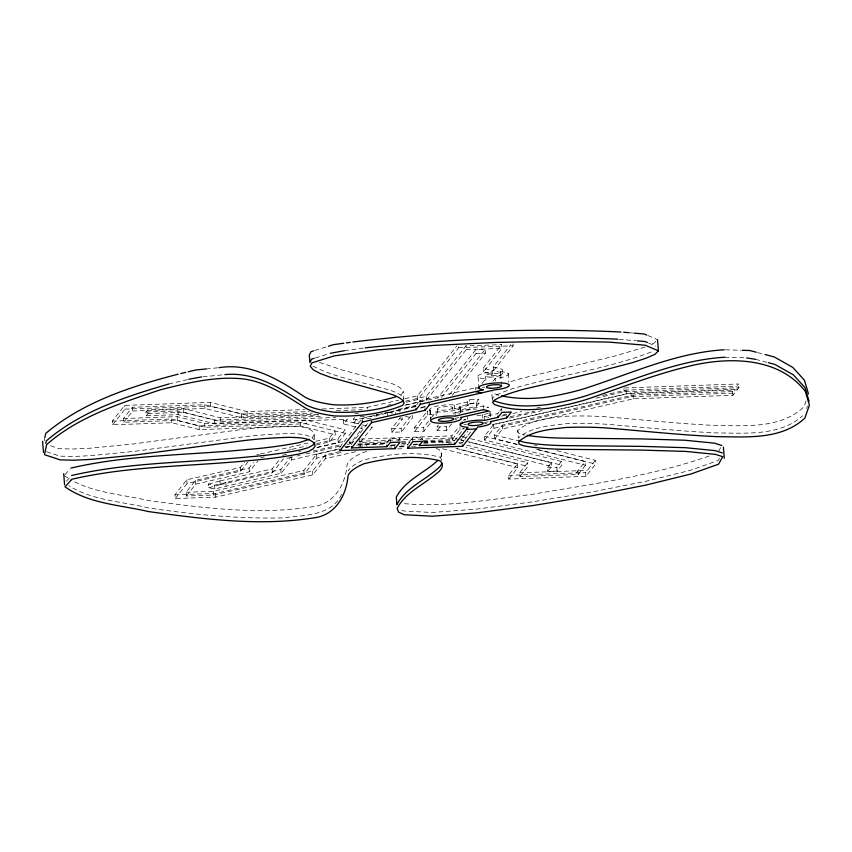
<?xml version="1.0" encoding="UTF-8"?>
<svg xmlns="http://www.w3.org/2000/svg" width="852" height="852" viewBox="0 0 852 852"><rect width="100%" height="100%" fill="white"/><g stroke="black" fill="none" stroke-linecap="round" stroke-linejoin="round"><path stroke-width="0.64" stroke-dasharray="4.26 3.19" d="M44.123 440.974L44.943 437.193M806.045 400.962L804 406.83C780.624 428.875 745.511 425.734 715.733 425.457C680.034 423.827 644.474 420.036 608.871 417.043A106.564 23.611 -4.6 0 0 565.089 416.277C548.954 418.162 530.54 419.546 517.739 430.516L518.335 437.971C531.137 427.001 549.561 425.617 565.685 423.742A106.564 23.611 -4.6 0 1 609.478 424.509C645.081 427.491 680.631 431.282 716.34 432.912C745.234 433.04 779.473 436.458 802.616 415.808M806.642 408.417L807.462 406.074M341.62 494.362C331.311 516.631 302.034 515.258 281.661 517.92C236.941 518.847 192.35 514.501 148.163 507.845C121.772 501.477 92.421 500.561 68.969 485.736M718.832 450.868L720.632 447.641M719.439 458.333L718.236 460.485L690.333 470.357L645.475 481.369L590.457 492.296L532.01 501.935L476.928 509.07L431.953 512.499L403.869 510.998L399.364 508.9M319.543 362.398L342.504 370.098L386.67 381.984A106.564 23.611 -4.6 0 1 403.22 391.824L401.622 394.22L399.375 395.232M312.162 437.747L314.186 434.989L313.653 432.241C307.263 426.032 297.412 426.532 289.137 426.128A106.564 23.611 -4.6 0 0 236.611 430.217L133.189 443.967L90.046 448.216L72.782 449.015L59.193 448.685L49.586 445.489M315.751 441.283L329.298 438.162L334.932 431.005L335.23 434.733L300.809 426.096L199.272 429.632L171.785 422.741L112.634 424.797L112.336 421.069L124.69 405.382L210.316 402.389L246.963 411.591L304.558 409.578M112.634 424.797L124.988 409.109L124.69 405.382M123.487 418.513L177.152 416.639L204.64 423.54L306.177 420.004L306.475 423.732L204.938 427.267L177.45 420.377L123.796 422.241L123.487 418.513L132.337 407.277L204.65 404.764L241.297 413.955L309.18 411.591M123.796 422.241L132.635 411.015L132.337 407.277M355.582 426.948L343.707 423.966L347.435 419.237L214.8 423.859L178.143 414.658L146.256 415.776L145.958 412.038L147.715 409.812L183.51 408.566L220.167 417.757L318.84 414.317M146.256 415.776L148.014 413.539L147.715 409.812M355.572 451.73L325.549 458.642L312.833 474.788L215.758 497.142L175.256 498.548L174.958 494.82L186.801 479.782L240.402 467.439L244.46 462.285M175.256 498.548L187.099 483.521L240.701 471.177L247.804 462.157M341.109 452.465L316.869 458.046L304.153 474.202L213.607 495.044L186.418 495.992L186.119 492.264L195.47 480.379L249.082 468.036L253.502 462.423M186.418 495.992L195.779 484.106L249.38 471.763L257.858 460.996M220.146 480.922L272.129 468.951L279.807 459.207M220.444 484.65L272.427 472.69L283.024 459.228L288.743 457.907M338.521 449.036L291.703 459.814L281.107 473.275L214.885 488.92L208.697 487.759L208.399 484.032L214.587 485.182L280.809 469.548L290.766 456.896M186.119 492.264L213.309 491.316L303.855 470.464L316.571 454.318L338.297 449.313M343.707 423.966L343.409 420.238L345.667 417.373M316.049 445.01L329.596 441.89L335.23 434.733M174.958 494.82L215.46 493.414L312.535 471.06L325.251 454.904L339.107 451.72M316.656 443.658L337.978 438.748L345.06 429.759L306.177 420.004M358.138 423.795L353.836 422.72L353.537 418.982L354.656 417.555M316.955 447.396L338.276 442.486L345.358 433.487L345.06 429.759M353.836 422.72L356.839 418.907L371.344 418.407M339.746 447.321L362.207 418.289L388.768 412.176M346.977 444.499L350.034 443.796L362.036 428.567L361.823 426M367.489 423.646L351.322 444.19L351.397 445.159M388.746 441.815L359.959 442.816L372.164 427.31L371.973 424.924M412.144 415.265L412.368 418.055L401.409 431.975L392.005 432.305L391.696 428.577L400.44 417.48M404.913 398.704L417.501 395.807L456.789 345.912M392.005 432.305L402.24 419.301L402.091 417.437M406.266 402.197L417.799 399.535L458.6 347.733L458.461 346.125M386.67 443.019L389.992 438.737L399.769 438.397L399.971 440.878M389.854 411.931L415.808 405.946L416.532 405.03M416.777 404.721L417.501 403.805M417.736 403.497L418.46 402.581M419.184 401.654L420.047 400.568L477.578 387.319M401.409 431.975L401.1 428.247L411.303 415.297M405.573 401.143L426.181 396.404L465.938 345.901L501.668 344.655L501.966 348.383L483.403 371.962L492.562 374.262L492.264 370.535L483.105 368.234L483.403 371.962M404.753 405.137L426.479 400.131L466.246 349.629L465.938 345.901M394.721 446.224L395.136 444.286M397.916 440.75L399.769 438.397M420.984 407.458L424.839 406.564L425.936 405.169M430.122 423.38L423.966 431.197L414.562 431.517L414.264 427.789L426.192 412.645M427.076 411.527L427.757 411.079M406.074 405.051L437.949 397.714L475.746 349.714L485.139 349.384L485.448 353.111L452.061 395.52M414.562 431.517L427.651 414.903L430.707 414.2A15.347 3.397 -4.6 0 0 435.787 415.51M441.4 397.447L476.044 353.442L475.746 349.714M407.458 445.191L409.908 441.315M410.174 440.985L412.56 437.949L422.336 437.608L422.539 440.101M423.966 431.197L423.668 427.459L429.057 420.622M431.368 417.693L435.979 411.825A15.347 3.397 -4.6 0 0 453.85 410.515A15.347 3.397 -4.6 0 0 459.771 406.297L476.225 402.517L478.717 399.364L469.314 399.684L467.556 401.92L454.34 404.966A15.347 3.397 -4.6 0 0 436.394 406.244A15.347 3.397 -4.6 0 0 430.409 410.472L428.162 410.994M449.366 394.817L485.139 349.384M420.675 439.717L422.336 437.608M451.784 423.742L446.533 430.409L437.129 430.739L436.831 427.001L438.418 424.988M483.105 368.234L501.668 344.655M437.129 430.739L441.506 425.18M446.533 430.409L446.235 426.682L447.726 424.775M493.233 366.988L502.392 369.289L502.691 373.016L493.532 370.716L493.233 366.988L510.774 344.698M482.03 383.538L485.715 378.842A15.347 3.397 -4.6 0 1 478.047 375.817A15.347 3.397 -4.6 0 1 491.061 372.068L492.264 370.535M493.532 370.716L513.128 345.827L512.979 343.995M454.34 404.966L454.638 408.694L467.854 405.648L469.612 403.422L469.314 399.684M502.691 373.016L500.763 375.466A15.347 3.397 -4.6 0 0 491.359 375.796L492.562 374.262M493.042 381.153L495.118 378.522A15.347 3.397 -4.6 0 0 508.133 374.773A15.347 3.397 -4.6 0 0 500.465 371.738L502.392 369.289M423.295 440.601L452.092 439.6L451.794 435.873L458.919 426.82M454.638 408.694A15.347 3.397 -4.6 0 1 460.069 410.036L476.534 406.244L479.016 403.092L478.717 399.364M452.092 439.6L460.059 429.493L464.191 428.535M454.382 440.899L463.946 428.418M461.944 438.695L460.975 439.93L467.205 441.496M462.434 438.088L467.769 431.314M462.348 443.051L464.02 440.409M464.819 439.398L467.194 436.373M467.993 435.361L471.965 430.313M484.841 420.355L484.543 416.628L497.76 413.582L499.453 411.431M499.698 411.122L501.391 408.971M536.59 449.366L585.175 461.56L585.484 465.288L484.692 439.994L484.394 436.267L493.596 424.584L630.885 392.974L734.371 389.364L734.669 393.091L732.922 395.328L633.334 398.8L502.584 428.897L494.82 438.748L517.249 444.382M484.692 439.994L493.904 428.311L631.183 396.702L734.669 393.091M494.82 438.748L494.522 435.021L502.275 425.169L633.036 395.062L732.613 391.59L734.371 389.364M556.825 450.655L595.303 460.314L595.612 464.042L585.888 476.385L508.793 479.069L508.495 475.341L517.483 463.914L457.311 448.823M508.793 479.069L517.792 467.652L517.483 463.914M585.484 465.288L578.242 474.479L519.954 476.513L519.656 472.785L527.612 462.668L465.948 447.193M519.954 476.513L527.91 466.395L527.612 462.668M470.645 438.705L561.457 461.486L561.766 465.224L557.155 471.06L547.761 471.39L547.453 467.663L551.329 462.742L468.792 442.028M547.761 471.39L551.638 466.47L551.329 462.742M557.155 471.06L556.857 467.333L561.457 461.486M576.186 472.988L585.175 461.56M585.888 476.385L585.59 472.658L595.303 460.314M492.126 424.701L626.295 393.805L737.161 389.939L736.852 386.212L738.609 383.975L624.079 387.969M737.161 389.939L738.918 387.713L738.609 383.975M492.424 400.461L492.275 398.608L494.33 396.223A106.564 23.611 -4.6 0 1 528.091 384.433C569.86 373.453 613.248 367.169 653.473 351.099M64.965 474.713L70.109 469.005M66.424 481.22L70.716 476.47M655.763 341.396L654.006 343.132L649.48 345.124M709.141 456.033C651.812 476.119 591.054 484.138 531.414 494.469C488.942 499.517 446.171 507.675 403.273 503.543M644.964 347.115L614.058 356.253L527.495 376.967A106.564 23.611 -4.6 0 0 509.059 382.207M314.718 350.502L327.168 346.615M315.325 357.968L329.01 353.687M366.626 451.475L362.984 452.572A106.564 23.611 -4.6 0 0 347.083 464.947C345.38 484.415 334.367 504.086 313.11 506.663C258.124 515.332 202.254 507.835 147.566 500.38C122.262 494.458 94.604 493.01 71.568 480.23M208.399 484.032L219.773 481.018M208.697 487.759L220.072 484.745M168.76 384.018L187.589 379.534M322.088 408.971L367.159 407.405L398.619 400.152M387.703 405.264L391.057 404.487M375.988 414.498L377.276 414.274M381.536 413.295L382.122 413.156M385.658 412.347L386.254 412.208M398.416 409.407L416.01 405.36M360.055 416.628L374.497 416.127L416.33 406.489M420.451 408.129L423.561 407.416M256.665 454.883L259.125 454.318M260.35 454.031L309.595 442.699M287.103 450.463L290.798 449.611M292.034 449.334L306.805 445.926M455.245 416.149L454.936 412.421L483.18 405.925L488.611 407.267L486.843 407.671M260.659 457.758L264.344 456.917M282.481 455.33L287.412 454.191M298.658 451.826L300.703 451.358M317.04 447.598L344.634 441.24M313.323 451.038L342.206 444.393M349.182 442.784L353.165 441.868M454.702 418.492L458.834 417.533M289.765 457.673L292.822 456.97M296.911 456.033L299.979 455.319M306.102 453.914L341.865 445.681M454.744 419.685L456.597 419.259M345.497 447.428L350.47 446.288M463.264 420.324L465.746 419.748A15.347 3.397 -4.6 0 1 463.126 419.386M345.837 447.577L350.864 446.416M358.404 444.68L386.68 443.381M502.957 414.977L505.928 414.296M463.893 424.807L466.406 424.232M501.583 416.127L506.61 414.967M512.893 413.529L521.69 411.495M536.76 408.023L540.53 407.16M484.437 422.667L488.132 421.815M510.284 416.713L534.907 411.047M602.609 395.456L625.996 390.078L736.852 386.212M484.298 423.913L486.812 423.327M509.421 418.119L542.085 410.6M596.112 398.161L624.143 391.707L738.918 387.713M344.41 350.704L363.953 348.031M206.131 368.948L217.761 367.798M202.851 376.797L223.533 374.742M399.673 446.949L404.657 446.65M458.6 347.733L513.128 345.827M466.246 349.629L501.966 348.383M476.044 353.442L485.448 353.111M482.328 387.266L484.682 387.181M124.988 409.109L210.614 406.127L247.272 415.318L312.365 413.05M132.635 411.015L204.949 408.491L241.595 417.682L318.531 415.009M145.958 412.038L177.844 410.93L214.491 420.132L322.631 416.362M148.014 413.539L183.819 412.293L220.466 421.495L335.986 417.469M469.612 403.422L479.016 403.092M336.327 410.643L362.185 409.748M112.336 421.069L171.486 419.003L198.974 425.904L300.511 422.368L345.358 433.487M354.73 413.742L358.607 413.603M391.696 428.577L401.1 428.247M414.264 427.789L423.668 427.459M436.831 427.001L446.235 426.682M360.811 439.046L451.794 435.873M358.82 441.283L452.785 438.003L458.94 439.557M401.42 441.368L409.482 441.091M357.947 443.967L386.67 442.965M423.433 441.677L454.361 440.601M401.484 442.859L410.121 442.561M423.7 442.092L442.923 441.421L449.196 442.997M356.679 445.095L385.967 444.073M401.825 443.519L409.152 443.264M423.795 442.763L453.083 441.741L452.785 438.003M339.714 446.853L340.938 446.81M344.602 446.682L350.247 446.491M358.703 446.192L367.169 445.894M390.951 445.063L394.614 444.936M407.405 444.499L408.012 444.478M413.231 444.297L417.938 444.126M423.572 443.935L429.216 443.732M448.961 443.051L451.784 442.944M458.951 442.699L462.306 442.582M390.344 445.415L395.04 445.255M400.898 445.053L407.938 444.808M413.806 444.606L417.32 444.478M389.449 447.023L391.909 446.938M399.311 446.682L405.488 446.459M411.654 446.246L416.596 446.075M397.682 448.908L404.721 448.663M547.453 467.663L556.857 467.333M519.656 472.785L587.347 470.421M508.495 475.341L585.59 472.658M725.467 349.81L740.846 350.257M724.786 357.233L745.287 357.829M628.829 332.695L632.716 333.025M619.042 339.266L635.922 340.715M477.599 388.395L475.341 387.83L475.64 391.569M400.195 411.346L395.307 410.121L395.605 413.848M494.522 435.021L518.197 440.963M534.396 445.021L536.888 445.649M405.392 416.308L412.368 418.055M538.432 449.696L595.612 464.042M388.342 412.166L392.868 413.305M484.394 436.267L516.653 444.361M399.513 418.62L402.24 419.301M461.922 436.512L466.907 437.758M468.451 441.805L561.766 465.224M460.176 439.866L463.871 440.793M459.239 443.285L461.709 443.903M466.63 445.138L551.638 466.47M353.537 418.982L361.067 420.877M362.441 424.882L366.743 425.957M371.046 427.033L372.164 427.31M455.937 448.344L527.91 466.395M343.409 420.238L357.425 423.753M359.885 428.023L362.036 428.567M442.571 448.77L517.792 467.652M757.534 352.558L765.245 354.581M755.564 359.331L768.419 362.718M46.583 451.752L59.8 456.139L73.379 456.48L90.653 455.682L133.796 451.422L237.207 437.683A106.564 23.611 -4.6 0 1 289.733 433.593C298.019 433.987 307.87 433.487 314.26 439.707M498.91 395.349L493.659 393.379L492.339 391.888M436.181 448.418L439.344 449.728A106.564 23.611 -4.6 0 1 439.589 458.685M647.978 335.571L657.52 339.66M648.585 343.026L655.742 346.093M313.035 366.147C336.21 378.075 362.473 382.026 387.266 389.449A106.564 23.611 -4.6 0 1 403.827 399.29L403.22 391.824M64.113 475.661L70.503 479.58M517.739 430.516L518.218 432.912L522.723 434.616A106.564 23.611 -4.6 0 0 524.875 434.999M441.134 452.561L441.868 460.229M489.879 413.22L490.209 416.926M430.111 410.238L430.942 420.1M732.613 391.59L732.922 395.328M633.036 395.062L633.334 398.8M630.885 392.974L631.183 396.702M625.996 390.078L626.295 393.805M623.898 388.736L624.143 391.707M577.944 470.751L578.242 474.479M508.111 373.495L508.814 382.197M506.45 414.296L506.535 415.339M500.465 371.738L500.763 375.466L500.614 373.602M500.603 374.39L501.402 384.337M501.636 408.662L501.839 411.143M502.275 425.169L502.584 428.897M495.118 378.522L495.321 381.004M497.76 413.582L497.813 414.285M491.061 372.068L491.359 375.796M492.275 398.608L491.774 392.389M493.596 424.584L493.904 428.311M489.996 411.431L490.496 417.64M485.576 376.19L486.023 382.58M483.18 405.925L483.382 408.406M482.541 414.498L482.85 418.225M478.068 377.095L478.867 387.042M476.225 402.517L476.534 406.244M467.556 401.92L467.854 405.648M467.343 416.905L467.546 419.397M460.389 407.224L460.889 413.444M459.771 406.297L460.069 410.036M459.856 427.065L460.059 429.493M452.742 407.81A7.679 1.704 -4.6 0 1 441.251 410.153A7.679 1.704 -4.6 0 1 441.272 407.203A7.679 1.704 -4.6 0 1 452.742 407.81L453.243 414.019M442.923 441.421L443.061 443.051M437.949 397.714L437.992 398.299M437.438 408.971L437.939 415.19M435.979 411.825L436.277 415.552M430.409 410.472L430.707 414.2M429.781 409.556L430.579 419.503M426.181 396.404L426.479 400.131M427.342 411.175L427.651 414.903M424.839 406.564L424.935 407.82M420.047 400.568L420.121 401.494M417.501 395.807L417.799 399.535M415.808 405.946L415.882 406.83M412.56 437.949L412.858 441.677M389.992 438.737L390.291 442.465M387.436 411.931L387.735 415.669M376.35 414.487L376.509 416.404M374.433 415.361L374.497 416.127M367.159 407.405L367.287 408.971M362.207 418.289L362.302 419.599M359.661 439.078L359.959 442.816M360.045 444.307L360.194 446.235M349.799 440.878L350.034 443.796M337.978 438.748L338.276 442.486M329.298 438.162L329.596 441.89M325.251 454.904L325.549 458.642M316.571 454.318L316.869 458.046M314.186 434.989L314.686 441.208M312.535 471.06L312.833 474.788M300.511 422.368L300.809 426.096M303.855 470.464L304.153 474.202M291.469 456.906L291.703 459.814M280.809 469.548L281.107 473.275M272.129 468.951L272.427 472.69M246.963 411.591L247.272 415.318M249.082 468.036L249.38 471.763M241.297 413.955L241.595 417.682M240.402 467.439L240.701 471.177M225.769 482.221L226.068 485.949M220.167 417.757L220.466 421.495M219.954 480.965L220.253 484.703M214.491 420.132L214.8 423.859M210.316 402.389L210.614 406.127M215.46 493.414L215.758 497.142M214.587 485.182L214.885 488.92M213.309 491.316L213.607 495.044M204.65 404.764L204.949 408.491M204.64 423.54L204.938 427.267M198.974 425.904L199.272 429.632M195.47 480.379L195.779 484.106M183.51 408.566L183.819 412.293M186.801 479.782L187.099 483.521M177.844 410.93L178.143 414.658M177.152 416.639L177.45 420.377M171.486 419.003L171.785 422.741M460.133 407.863L460.463 412.911M454.936 412.421A15.347 3.397 -4.6 0 1 459.239 413.22M489.932 411.111A15.347 3.397 -4.6 0 1 489.857 411.889M488.388 413.071A15.347 3.397 -4.6 0 1 475.757 415.914M459.579 413.209A15.347 3.397 -4.6 0 1 476.587 409.067M484.543 416.628A15.347 3.397 -4.6 0 1 489.112 417.533M441.73 460.016A106.564 23.611 -4.6 0 0 439.941 457.194C415.318 450.761 388.129 454.01 363.591 460.027A106.564 23.611 -4.6 0 0 348.266 470.9M489.25 377.063A7.679 1.704 -4.6 0 0 500.742 374.71A7.679 1.704 -4.6 0 0 489.272 374.103A7.679 1.704 -4.6 0 0 489.25 377.063"/><path stroke-width="1.28" d="M44.943 437.193L45.752 433.412C83.176 401.888 131.496 386.244 178.206 374.166M45.806 443.391L46.349 440.867C80.908 411.207 125.723 396.595 168.76 384.018M403.284 400.089L402.219 401.686C380.887 410.462 357.063 413.071 334.133 412.198A106.564 23.611 -4.6 0 1 305.293 404.402C281.362 388.491 254.918 371.632 224.832 374.614M314.782 442.444L312.769 445.213L308.062 447.769L300.511 449.877A106.564 23.611 -4.6 0 1 248.933 456.853C189.858 462.753 129.6 462.05 71.568 475.522M340.012 450.58L362.505 422.028L416.106 409.684L420.345 404.295L483.457 389.769A15.347 3.397 -4.6 0 1 485.832 384.22A15.347 3.397 -4.6 0 1 508.559 384.327A15.347 3.397 -4.6 0 1 494.937 389.811L429.376 404.913L425.137 410.302L371.525 422.635L351.62 447.928L386.968 446.693L390.291 442.465L400.067 442.124L394.923 448.674L340.012 450.58L339.916 449.334M407.703 448.227L412.858 441.677L422.635 441.336L419.312 445.564L454.659 444.329L468.046 427.331A15.347 3.397 -4.6 0 1 462.817 422.89A15.347 3.397 -4.6 0 1 484.841 420.355L498.058 417.32L501.935 412.389L511.338 412.059L506.738 417.906L490.273 421.697A15.347 3.397 -4.6 0 1 477.823 426.99L462.615 446.31L407.703 448.227L407.607 446.97M658.426 350.854L654.911 354.325L645.859 358.309L632.227 362.707L594.984 372.441L528.4 388.161A106.564 23.611 -4.6 0 0 494.629 399.95L492.573 402.336L494.554 404.572C511.647 410.866 530.583 410.302 548.432 408.246A106.564 23.611 -4.6 0 0 590.702 398.065C623.973 386.499 656.956 373.772 691.302 365.657C729.994 356.637 779.037 357.276 805.353 391.419L809.4 405.094L804.906 418.023C781.529 440.069 746.416 436.916 716.638 436.639C680.929 435.021 645.379 431.229 609.776 428.236A106.564 23.611 -4.6 0 0 565.994 427.47C549.859 429.344 531.435 430.739 518.634 441.698L519.124 444.105L523.618 445.798A106.564 23.611 -4.6 0 0 566.314 449.355L642.302 450.112L685.807 451.422L715.371 454.35L722.73 456.683L718.534 464.212L690.631 474.085L645.784 485.097L590.755 496.024L532.308 505.662L477.226 512.798L432.252 516.227L404.167 514.736L398.544 512.105L397.192 508.356C405.531 492.222 423.966 484.628 437.204 473.03A106.564 23.611 -4.6 0 0 440.25 460.921C415.616 454.489 388.427 457.737 363.889 463.765A106.564 23.611 -4.6 0 0 347.978 476.14C346.274 495.608 335.273 515.279 314.015 517.856C259.029 526.515 203.159 519.017 148.461 511.573C120.441 504.97 89.258 503.915 65.008 486.854L71.877 479.25C129.898 465.778 190.156 466.481 249.231 460.581A106.564 23.611 -4.6 0 0 300.82 453.615L308.36 451.496L313.067 448.94L315.08 446.182L314.558 443.434C308.168 437.225 298.317 437.726 290.031 437.321A106.564 23.611 -4.6 0 0 237.506 441.411L134.094 455.149L90.951 459.409L73.677 460.208L60.098 459.867L44.485 454.68L46.647 444.595C78.661 416.394 120.547 403.241 160.272 389.833C186.78 383.144 214.065 376.264 241.627 378.735C265.696 381.238 285.75 395.562 305.591 408.129A106.564 23.611 -4.6 0 0 334.431 415.925C357.361 416.798 381.195 414.189 402.527 405.414L404.125 403.017A106.564 23.611 -4.6 0 0 387.564 393.177L330.736 377.393L320.448 373.591L313.334 369.875L310.213 366.296L311.885 362.867L334.293 355.87L377.276 349.97L433.53 345.422L495.768 342.429L556.676 341.247L608.956 342.099L645.305 345.23L658.426 350.854L657.52 339.66M309.34 439.281L299.915 442.422A106.564 23.611 -4.6 0 1 248.326 449.387C189.261 455.287 128.993 454.585 70.972 468.057M313.472 350.896L310.991 351.674L309.308 355.103L309.915 362.569L311.587 359.129L314.079 358.351M328.414 346.231L333.388 344.677L343.814 343.25M330.257 353.303L344.41 350.704M396.01 396.755C375.817 402.645 354.581 406.01 333.526 404.732A106.564 23.611 -4.6 0 1 304.686 396.936C279.52 379.917 250.829 362.505 219.06 367.67M180.72 373.559L185.736 372.367M188.249 371.77L195.779 369.981L206.131 368.948M188.846 379.236L201.551 376.925M346.413 342.887L350.321 342.355M352.93 341.993C441.719 331.226 531.701 327.764 621.033 332.024M365.252 347.85C448.993 338.915 533.586 335.486 617.743 339.149M466.459 429.344L476.247 429.003M724.189 349.778C677.404 352.59 633.803 372.324 589.808 386.872A106.564 23.611 -4.6 0 1 547.538 397.053C532.276 399.119 516.6 399.034 501.498 395.882M742.124 350.3L749.813 350.523L756.246 352.217M724.786 357.233C678 360.045 634.399 379.779 590.404 394.327A106.564 23.611 -4.6 0 1 548.134 404.519C530.285 406.574 511.349 407.128 494.256 400.845M746.576 357.872L755.564 359.331M623.632 332.248L628.829 332.695M634.016 333.143L644.4 334.037L646.785 335.06M637.221 340.821L645.007 341.492L647.392 342.515M475.64 391.569L481.295 392.964M765.245 354.581L774.244 356.956L792.743 367.382L804.458 380.226L808.495 393.912M768.419 362.718L774.841 364.411L793.35 374.848L805.055 387.692L809.102 401.367M721.836 445.489L714.477 443.168L684.901 440.228L641.396 438.918L565.409 438.162A106.564 23.611 -4.6 0 1 527.111 435.372M722.432 452.955L715.073 450.623L685.498 447.694L642.003 446.384L566.016 445.628A106.564 23.611 -4.6 0 1 523.32 442.071L518.825 440.367M723.38 447.087L724.275 458.28M506.631 416.66L506.738 417.906M497.962 416.064L498.058 417.32M479.218 387.404L479.303 388.565M462.082 422.006L462.178 423.167M462.508 445.063L462.615 446.31M460.453 423.146L460.549 424.307M460.293 423.763L460.421 425.393M454.553 443.083L454.659 444.329M429.27 403.656L429.376 404.913M425.031 409.045L425.137 410.302M420.249 403.039L420.345 404.295M419.205 444.307L419.312 445.564M416.01 408.427L416.106 409.684M394.817 447.417L394.923 448.674M386.84 445.181L386.968 446.693M371.429 421.389L371.525 422.635M362.398 420.771L362.505 422.028M351.514 446.672L351.62 447.928M63.687 473.648L64.592 484.841M42.6 441.368L43.505 452.55M441.815 463.03A106.564 23.611 -4.6 0 1 436.895 469.292C423.657 480.901 405.222 488.494 396.894 504.629L396.297 497.174C404.625 481.029 423.061 473.435 436.299 461.837A106.564 23.611 -4.6 0 0 438.141 460.261M483.478 409.652L455.245 416.149A15.347 3.397 -4.6 0 0 431.549 419.557A15.347 3.397 -4.6 0 0 445.596 423.018A15.347 3.397 -4.6 0 0 460.666 417.491L488.91 410.994L483.478 409.652M442.145 421.346A7.679 1.704 -4.6 0 0 453.637 418.992A7.679 1.704 -4.6 0 0 442.177 418.396A7.679 1.704 -4.6 0 0 442.145 421.346M490.156 388.256A7.679 1.704 -4.6 0 0 501.647 385.903A7.679 1.704 -4.6 0 0 490.177 385.296A7.679 1.704 -4.6 0 0 490.156 388.256M471.752 425.553A7.679 1.704 -4.6 0 0 483.244 423.199A7.679 1.704 -4.6 0 0 471.774 422.592A7.679 1.704 -4.6 0 0 471.752 425.553"/></g></svg>
